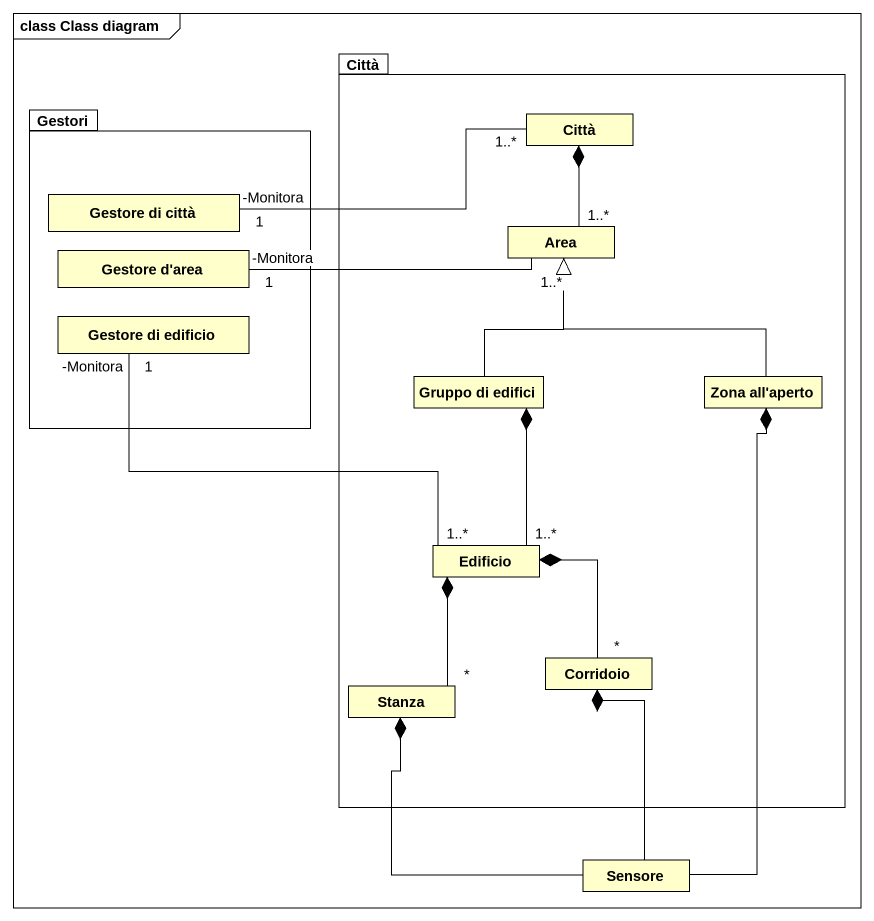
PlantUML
@startuml
mainframe class Class diagram
hide circle
hide empty members
package Città {
  class "Città" as Città_2
  class Area
  class "Gruppo di edifici" as Gruppo_di_edifici
  class "Zona all'aperto" as Zona_all_aperto
  class Edificio
  class Corridoio
  class Stanza
}
package Gestori {
  class "Gestore di città" as Gestore_di_città
  class "Gestore d'area" as Gestore_d_area
  class "Gestore di edificio" as Gestore_di_edificio
}
class Sensore
Città_2 *-- "1..*" Area
Gestore_di_città "-Monitora\n1" -right- "1..*" Città_2
Gestore_d_area "1\n-Monitora" -right- "1..*" Area
Gestore_di_edificio "-Monitora\n1" -- "1..*" Edificio
Gruppo_di_edifici -up-|> Area
Gruppo_di_edifici *-- "1..*" Edificio
Zona_all_aperto -up-|> Area
Zona_all_aperto *-- Sensore
Edificio *-- "*" Corridoio
Edificio *-- "*" Stanza
Corridoio *-- Sensore
Stanza *-- Sensore
@enduml
